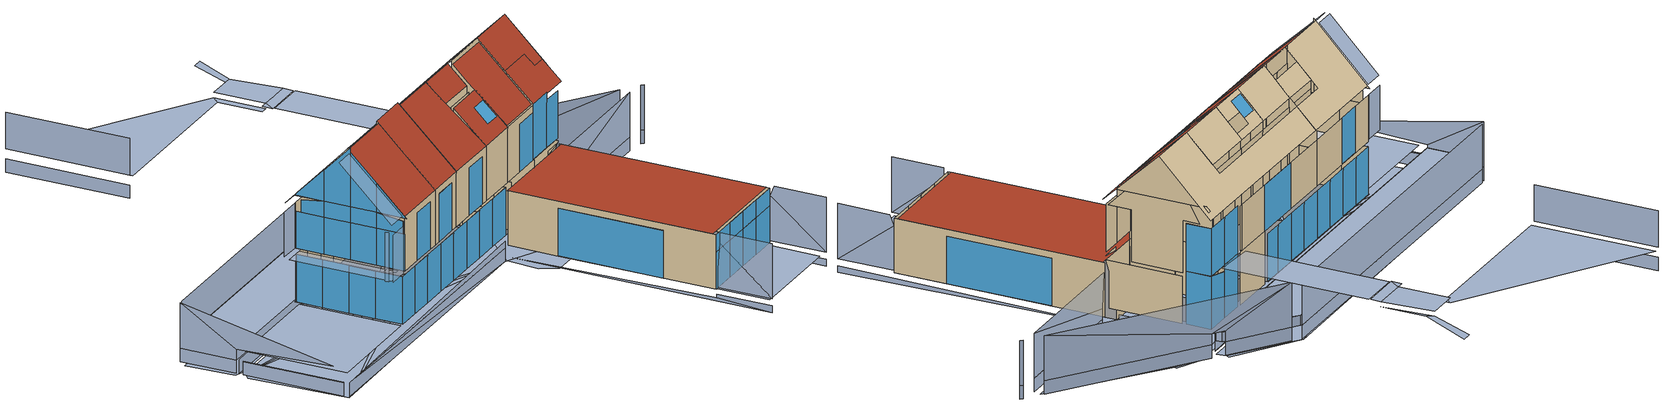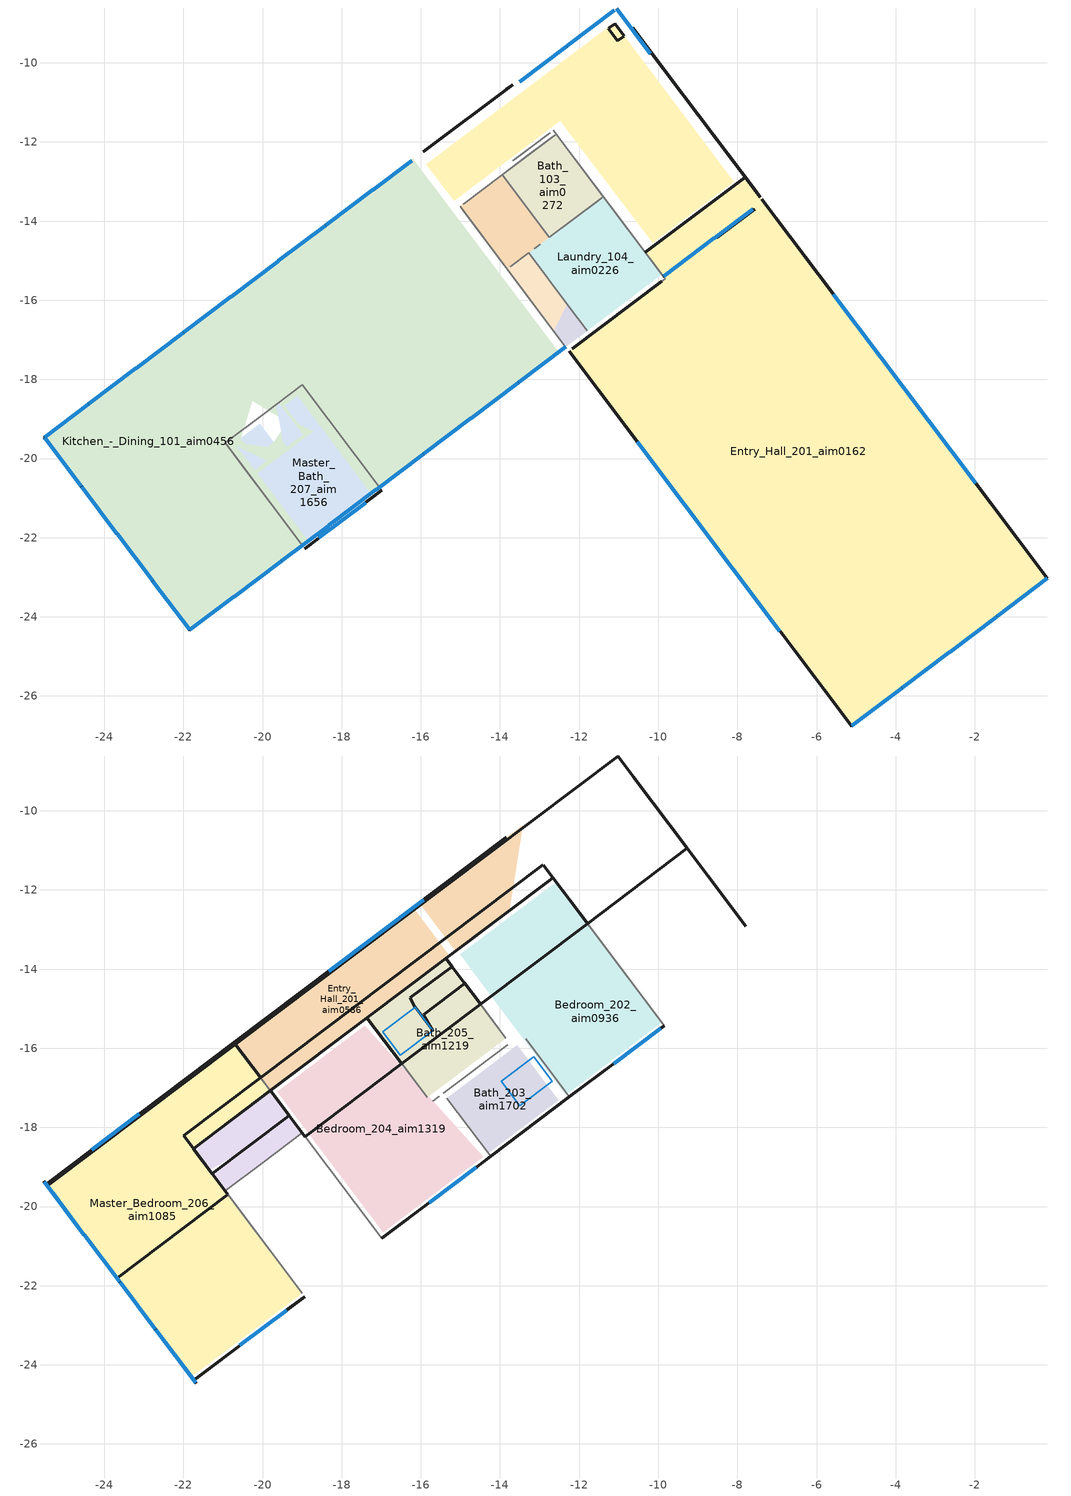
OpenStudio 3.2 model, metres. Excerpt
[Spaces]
Entry_Hall_201_aim0162
 floor outside (aim0014): -11.12,-8.99 -8.09,-13.01 -10.14,-14.55 -12.47,-11.46 -15.16,-13.48 -15.86,-12.56 z0
 floor ground (aim0108): -7.8,-12.89 -0.16,-23.03 -5.12,-26.76 -12.25,-17.29 -9.82,-15.46 -10.33,-14.79 z-0.55
 wall outside (aim0044): -13.68,-10.55 -15.94,-12.25 / -12.3,-9.58 -13.5,-10.48 / -10.19,-9.78 -11.05,-8.63 z0:3; -11.11,-8.67 -12.3,-9.58 -13.5,-10.48 / -10.19,-9.78 -11.05,-8.63 / -8.59,-14.43 -7.61,-13.69 z3:5.7; -1.97,-20.63 -5.58,-15.84 / -10.53,-19.57 -6.92,-24.36 z-0.55:2.15; -13.68,-10.55 -13.84,-10.67 z3.09:5.61; -5.12,-26.76 -3.84,-25.8 -2.64,-24.89 -1.44,-23.99 -0.16,-23.03 z-0.55:1.55; -5.12,-26.76 -3.84,-25.8 -2.64,-24.89 -1.44,-23.99 -0.16,-23.03 z1.55:2.54; -9.87,-15.4 -8.59,-14.43 z3:6.13; -7.8,-12.89 -10.33,-14.79 z-0.55:0; -8.08,-12.52,6.84 -7.5,-13.29,5.85 -8.31,-12.21,5.85 -8.31,-12.21,2.9 -10.07,-9.89,2.9 -10.07,-9.89,5.85 -10.65,-9.11,5.85 -10.3,-9.58,6.84; -11.11,-8.67,3 -11.11,-8.67,0 -12.3,-9.58,0 -12.3,-9.58,2.62; -0.16,-23.03,2.54 -0.16,-23.03,-0.55 -1.97,-20.63,-0.55 -1.97,-20.63,2.15 -5.58,-15.84,2.15 -5.58,-15.84,-0.55 -7.38,-13.44,-0.55 -7.38,-13.44,2.54; -7.42,-13.39,2.7 -7.54,-13.24,2.12 -7.54,-13.24,0 -10.05,-9.91,0 -10.05,-9.91,2.7; -8.52,-14.42,2.77 -8.52,-14.42,2.58 -7.56,-13.7,2.77; -12.25,-17.29,2.54 -12.25,-17.29,-0.55 -10.53,-19.57,-0.55 -10.53,-19.57,2.15 -6.92,-24.36,2.15 -6.92,-24.36,-0.55 -5.12,-26.76,-0.55 -5.12,-26.76,2.54; -12.17,-17.23,-0.21 -9.91,-15.52,-0.41 -12.17,-17.23,-0.41
 wall outside (aim0014): -10.86,-9.33,6.85 -11.1,-9.01,6.43 -11.26,-9.13,6.43 -11.02,-9.45,6.85
 wall to Bedroom_202_aim0936 (aim0068): -10.74,-14.24,7.53 -9.85,-15.43,6.1 -9.85,-15.43,3 -12.65,-11.7,3 -12.65,-11.7,5.76 -11.99,-12.58,5.76 -11.53,-13.19,6.55 -12.11,-12.42,7.53
 wall to Mech_102_aim0318 (aim0068): -13.95,-12.83 -14.93,-13.57 z0:3
 wall to Bath_103_aim0272 (aim0068): -12.71,-11.9 -13.35,-12.38 z0:2.1; -11.39,-13.38 -12.58,-11.8 z0:3; -12.58,-11.8,3 -12.58,-11.8,0 -12.71,-11.9,0 -12.71,-11.9,2.1 -13.35,-12.38,2.1 -13.35,-12.38,0 -13.95,-12.83,0 -13.95,-12.83,3
 wall to Bedroom_202_aim0936: -12.81,-11.83 -13.45,-12.31 z3:5.1; -12.73,-11.76,5.77 -12.73,-11.76,3 -12.81,-11.83,3 -12.81,-11.83,5.1 -13.45,-12.31,5.1 -13.45,-12.31,3 -13.68,-12.48,3 -13.68,-12.48,5.77
 wall to Laundry_104_aim0226 (aim0068): -9.82,-15.46 -11.39,-13.38 z0:3; -11.71,-16.88 -9.82,-15.46 z0:2.12
 wall to Kitchen_-_Dining_101_aim0364 (aim0068): -12.17,-17.23 -11.71,-16.88 z0:2.12
 window (aim0152): -12.31,-9.58 -13.5,-10.47 / -10.2,-9.77 -11.05,-8.64 z0:2.99; -12.31,-9.58 -13.5,-10.47 / -11.11,-8.68 -12.3,-9.57 / -10.2,-9.77 -11.05,-8.64 / -8.59,-14.43 -7.61,-13.7 z3.01:5.69; -1.97,-20.63 -5.58,-15.84 / -10.53,-19.58 -6.92,-24.36 z-0.54:2.14; -5.11,-26.76 -3.84,-25.8 / -3.83,-25.79 -2.64,-24.9 / -2.63,-24.89 -1.45,-23.99 / -1.44,-23.99 -0.17,-23.03 z-0.54:1.54; -5.11,-26.76 -3.84,-25.8 / -3.83,-25.79 -2.64,-24.9 / -2.63,-24.89 -1.45,-23.99 / -1.44,-23.99 -0.17,-23.03 z1.56:2.53; -9.86,-15.39 -8.6,-14.44 z3.01:6.13; -11.11,-8.68,2.99 -11.11,-8.68,0 -12.3,-9.57,0 -12.3,-9.57,2.62
 roof outside (aim0014): -10.84,-14.11,7.68 -9.85,-15.43,6.1 -7.32,-13.52,6.1 -7.97,-12.67,7.13 -8.68,-13.21,7.13 -9.03,-12.75,7.68; -5.24,-26.6 -0.28,-22.87 -7.32,-13.52 -12.28,-17.26 z2.54
Laundry_104_aim0226
 floor outside (aim0014): -11.39,-13.38 -9.91,-15.35 -11.79,-16.77 -13.27,-14.8 z0
 wall to Mech_102_aim0318: -13.13,-14.7 -12.98,-14.58 z0:2.7
 wall to Bath_103_aim0272: -12.15,-13.96 -11.52,-13.48 z0:2.1; -12.76,-14.41,3 -12.76,-14.41,0 -12.15,-13.96,0 -12.15,-13.96,2.1 -11.52,-13.48,2.1 -11.52,-13.48,0 -11.39,-13.38,0 -11.39,-13.38,3
 wall to Kitchen_-_Dining_101_aim0364: -11.79,-16.77 -12.27,-16.13 z0:2.7
 wall to Kitchen_-_Dining_101_aim0456: -12.27,-16.13 -13.27,-14.8 z0.96:3
 wall to Kitchen_-_Dining_101_aim0410: -12.27,-16.13 -13.27,-14.8 z0:0.96
Bath_103_aim0272
 floor outside (aim0014): -12.58,-11.8 -11.39,-13.38 -12.76,-14.41 -13.95,-12.83 z0
 wall to Mech_102_aim0318 (aim0068): -12.76,-14.41 -13.95,-12.83 z0:3
Mech_102_aim0318
 floor outside (aim0014): -13.95,-12.83 -12.76,-14.41 -13.82,-15.21 -15.01,-13.63 z0
 wall to Kitchen_-_Dining_101_aim0456: -13.89,-15.12 -14.93,-13.73 z0:2.13; -13.82,-15.21,3 -13.82,-15.21,0 -13.89,-15.12,0 -13.89,-15.12,2.13 -14.93,-13.73,2.13 -14.93,-13.73,0 -15.01,-13.63,0 -15.01,-13.63,3
 wall to Kitchen_-_Dining_101_aim0410 (aim0068): -13.27,-14.8 -13.74,-15.15 z0:0.96
 wall to Kitchen_-_Dining_101_aim0456 (aim0068): -13.27,-14.8 -13.74,-15.15 z0.96:3
Kitchen_-_Dining_101_aim0364
 floor outside (aim0014): -12.29,-16.1 -11.79,-16.77 -12.34,-17.18 -12.64,-16.78 z0
 wall to Kitchen_-_Dining_101_aim0456: -12.37,-17.13 -12.72,-16.66 z0:2.7
Kitchen_-_Dining_101_aim0410
 floor outside (aim0014): -13.27,-14.8 -12.29,-16.1 -12.64,-16.78 -13.82,-15.21 z0
 wall to Kitchen_-_Dining_101_aim0456: -12.72,-16.66,0.96 -12.72,-16.66,0 -13.82,-15.21,0 -13.82,-15.21,0.64 -13.43,-15.73,0.96
Kitchen_-_Dining_101_aim0456
 floor outside (aim0014): -16.22,-12.41 -12.52,-17.31 -19.36,-19.08 -20.26,-18.54 z0; -16.22,-12.41 -20.26,-18.54 -20.54,-19.48 -20.43,-19.64 -19.88,-19.71 -19.72,-19.59 -19.36,-19.08 -12.52,-17.31 -21.84,-24.34 -25.54,-19.43 z0
 wall outside (aim0044): -16.23,-12.47 -17.21,-13.21 -18.4,-14.11 -19.6,-15.01 -20.8,-15.91 -22,-16.82 -23.2,-17.72 -24.39,-18.62 -25.51,-19.46 -24.58,-20.7 -23.68,-21.9 -22.77,-23.1 -21.84,-24.34 -20.72,-23.5 -19.53,-22.59 -18.33,-21.69 -17.13,-20.79 -15.93,-19.88 -14.73,-18.98 -13.54,-18.08 -12.34,-17.18 / -25.51,-19.46 -25.48,-19.5 z0:2.7
 window (aim0152): -20.72,-23.49 -19.53,-22.6 / -19.52,-22.59 -18.33,-21.69 / -18.32,-21.69 -17.13,-20.79 / -17.12,-20.78 -15.94,-19.89 / -15.93,-19.88 -14.74,-18.99 / -14.73,-18.98 -13.54,-18.08 / -13.53,-18.08 -12.34,-17.18 / -22.77,-23.1 -21.84,-24.33 / -21.84,-24.33 -20.73,-23.5 / -23.67,-21.91 -22.78,-23.09 / -24.58,-20.71 -23.68,-21.9 / -25.51,-19.47 -24.58,-20.7 / -25.51,-19.47 -25.49,-19.5 / -16.23,-12.47 -17.2,-13.2 / -17.21,-13.21 -18.4,-14.1 / -18.41,-14.11 -19.6,-15.01 / -19.61,-15.01 -20.8,-15.91 / -20.81,-15.92 -21.99,-16.81 / -22,-16.82 -23.19,-17.72 / -23.2,-17.72 -24.39,-18.62 / -24.4,-18.63 -25.51,-19.46 z0:2.69
Master_Bath_207_aim1656
 floor outside (aim0044): -20.07,-19.13 -19.72,-19.59 -19.88,-19.71 -20.43,-19.64 -20.54,-19.48 z0.59
 floor to Kitchen_-_Dining_101_aim0456 (construction-23): -20.65,-19.68 -19.9,-20.06 -20.2,-20.28 z2.84; -19.6,-18.59 -18.98,-19.4 -19.38,-19.71 -19.48,-19.58 -19.65,-18.63 z2.84
 floor to Kitchen_-_Dining_101_aim0456 (aim0088): -19.13,-18.41 -17.26,-20.89 -18.84,-22.08 -20.12,-20.38 -18.7,-19.31 -19.09,-19.11 -19.44,-18.65 z3
 wall outside (aim0044): -18.59,-22.01 -17.39,-21.11 z3:5.7; -18.94,-22.28,6.1 -18.94,-22.28,3 -18.59,-22.01,3 -18.59,-22.01,5.7 -17.39,-21.11,5.7 -17.39,-21.11,3 -16.99,-20.81,3 -16.99,-20.81,6.1
 wall to Bedroom_204_aim1319: -19,-18.14,3 -16.99,-20.81,3 -16.99,-20.81,6.1 -19,-18.14,9.31
 wall to Master_Bedroom_206_aim1085: -19.42,-21.64 -20.56,-20.13 z3:5.03; -19,-22.19,6.2 -19,-22.19,3 -19.42,-21.64,3 -19.42,-21.64,5.03 -20.56,-20.13,5.03 -20.56,-20.13,3 -20.95,-19.61,3 -20.95,-19.61,9.31
 wall to Analytical_Space_1_aim1365 (aim0068): -20.95,-19.61 -20,-18.89 -19,-18.14 z3:8.33
 window (aim0152): -18.58,-22.01 -17.39,-21.11 z3.01:5.69
 roof outside (aim0014): -20.95,-19.61,9.31 -18.94,-22.28,6.1 -16.99,-20.81,6.1 -19,-18.14,9.31
Bedroom_204_aim1319
 floor to Kitchen_-_Dining_101_aim0456 (aim0088): -17.41,-15.43 -14.42,-18.74 -16.95,-20.65 -19.62,-17.09 z3
 wall outside (aim0014): -16.48,-16.39,9.2 -17.36,-15.22,7.68 -19.81,-17.07,7.68 -18.93,-18.23,9.2
 wall outside (aim0044): -15.79,-19.9 -14.59,-19 z3:5.7; -16.99,-20.81,6.1 -16.99,-20.81,3 -15.79,-19.9,3 -15.79,-19.9,5.7 -14.59,-19,5.7 -14.59,-19,3 -14.24,-18.73,3 -14.24,-18.73,6.1
 wall to Analytical_Space_1_aim1365 (aim0068): -19,-18.14,9.07 -19,-18.14,3 -19.79,-17.08,3 -19.79,-17.08,7.7
 wall to Entry_Hall_201_aim0586 (aim0068): -19.65,-16.98 -19.01,-16.5 z3:5.1; -17.98,-15.72 -17.35,-15.24 z3:5.03; -19.79,-17.08,7.15 -19.79,-17.08,3 -19.65,-16.98,3 -19.65,-16.98,5.1 -19.01,-16.5,5.1 -19.01,-16.5,3 -17.98,-15.72,3 -17.98,-15.72,5.03 -17.35,-15.24,5.03 -17.35,-15.24,7.15
 wall to Bath_205_aim1219 (aim0068): -16.86,-15.9 -16.37,-16.54 z3:5.1; -15.7,-17.33 -15.54,-17.22 z3:7.26; -16.48,-16.39,9.2 -16.92,-15.81,8.44 -16.92,-15.81,3 -16.86,-15.9,3 -16.86,-15.9,5.1 -16.37,-16.54,5.1 -16.37,-16.54,3 -15.84,-17.24,3 -15.84,-17.24,8.18; -16.92,-15.81,8.44 -17.35,-15.24,7.7 -17.35,-15.24,3 -16.92,-15.81,3
 wall to Bath_203_aim1702 (aim0068): -15.34,-17.27,7.87 -15.34,-17.27,3 -14.24,-18.73,3 -14.24,-18.73,6.1
 window (aim0152): -15.79,-19.9 -14.6,-19.01 z3.01:5.69
 roof outside (aim0014): -18.88,-18.2,9.2 -16.94,-20.77,6.1 -14.23,-18.73,6.1 -16.53,-16.43,9.2
Analytical_Space_1_aim1365
 floor to Kitchen_-_Dining_101_aim0456 (construction-23): -20.54,-18.9 -20.99,-19.24 -21.1,-19.09 z2.73; -19.79,-18.33 -20.24,-18.67 -20.35,-18.52 z2.73; -19.9,-18.18 -19.79,-18.33 -20.24,-18.67 z2.98; -20.65,-18.75 -20.54,-18.9 -20.99,-19.24 z2.98
 floor to Kitchen_-_Dining_101_aim0456 (aim0088): -19.79,-18.19 -19.53,-18.54 -20.6,-19.34 z3; -19.72,-18.68 -20.95,-19.61 -21.25,-19.21 z3; -19.79,-17.08 -19,-18.14 -19.53,-18.54 -19.79,-18.19 -21.34,-19.08 -21.74,-18.55 z3
 floor to Kitchen_-_Dining_101_aim0456 (aim0132): -19.93,-18.16 -19.6,-18.59 -20.95,-19.61 -21.28,-19.17 z2.75
 wall outside (aim0014): -19.33,-17.7,8.51 -19.81,-17.07,7.68 -21.76,-18.53,7.68 -21.28,-19.17,8.51
 wall to Master_Bedroom_206_aim1085 (aim0068): -21.16,-18.11 -20.36,-17.51 z3:5.44; -21.74,-18.55,7.15 -21.74,-18.55,3 -21.16,-18.11,3 -21.16,-18.11,5.44 -20.36,-17.51,5.44 -20.36,-17.51,3 -19.79,-17.08,3 -19.79,-17.08,7.15
 wall to Master_Bedroom_206_aim1085: -20.95,-19.61,3 -21.74,-18.55,3 -21.74,-18.55,7.7 -20.95,-19.61,9.07
Master_Bedroom_206_aim1085
 floor to Kitchen_-_Dining_101_aim0456 (aim0088): -20.72,-15.85 -19.79,-17.08 -21.74,-18.55 -19,-22.19 -21.8,-24.31 -25.47,-19.43 z3
 wall outside (aim0044): -25.47,-19.43 -24.51,-20.71 -23.61,-21.91 -22.7,-23.11 -21.74,-24.39 z3:5.1; -20.58,-23.51 -19.38,-22.61 z3:5.7; -20.72,-15.85 -25.47,-19.43 z3:5.61; -24.51,-20.71 -23.61,-21.91 -22.7,-23.11 z5.1:6; -22.7,-23.11,7.64 -22.7,-23.11,6 -21.68,-24.47,6; -21.74,-24.39,6.1 -21.74,-24.39,3 -20.58,-23.51,3 -20.58,-23.51,5.7 -19.38,-22.61,5.7 -19.38,-22.61,3 -18.94,-22.28,3 -18.94,-22.28,6.1; -24.51,-20.71,6 -25.3,-19.66,5.82 -25.3,-19.66,5.1 -24.51,-20.71,5.1; -22.7,-23.11,6 -22.7,-23.11,5.1 -21.8,-24.31,5.1 -21.8,-24.31,5.82; -24.51,-20.71,7.76 -25.53,-19.36,6 -24.51,-20.71,6; -23.61,-21.91,9.32 -24.51,-20.71,7.76 -24.51,-20.71,6 -23.61,-21.91,6; -23.61,-21.91,9.08 -23.61,-21.91,6 -22.7,-23.11,6 -22.7,-23.11,7.64
 wall outside (aim0014): -20.88,-19.7,9.2 -22,-18.22,7.26 -20.05,-16.75,7.26 -20.69,-15.9,6.16 -25.44,-19.48,6.16 -23.68,-21.82,9.2
 wall to Entry_Hall_201_aim0586: -20.6,-16.01 -20.12,-16.65 z3:5.1; -20.72,-15.85,6.1 -20.72,-15.85,3 -20.6,-16.01,3 -20.6,-16.01,5.1 -20.12,-16.65,5.1 -20.12,-16.65,3 -19.79,-17.08,3 -19.79,-17.08,7.7
 window (aim0152): -23.12,-17.66 -24.31,-18.56 z3:5.61; -20.58,-23.51 -19.39,-22.62 z3.01:5.69; -25.47,-19.44 -24.51,-20.71 / -24.51,-20.72 -23.61,-21.91 / -23.6,-21.92 -22.71,-23.1 / -22.7,-23.11 -21.74,-24.38 z3.01:5.09; -24.51,-20.72 -23.61,-21.91 / -23.6,-21.92 -22.71,-23.1 z5.11:5.99; -22.7,-23.11,7.63 -22.7,-23.11,6.01 -21.69,-24.46,6.01; -24.51,-20.71,5.99 -25.29,-19.67,5.81 -25.29,-19.67,5.11 -24.51,-20.71,5.11; -22.7,-23.11,5.99 -22.7,-23.11,5.11 -21.8,-24.3,5.11 -21.8,-24.3,5.81; -24.51,-20.71,7.75 -25.52,-19.37,6.01 -24.51,-20.71,6.01; -23.61,-21.91,9.31 -24.51,-20.72,7.76 -24.51,-20.72,6.01 -23.61,-21.91,6.01; -23.6,-21.92,9.07 -23.6,-21.92,6.01 -22.71,-23.1,6.01 -22.71,-23.1,7.64
 roof outside (aim0014): -23.68,-21.82,9.2 -21.74,-24.39,6.1 -18.94,-22.28,6.1 -20.88,-19.7,9.2
Bedroom_202_aim0936
 floor to Laundry_104_aim0226 (aim0088): -11.39,-13.38 -9.91,-15.35 -11.79,-16.77 -13.27,-14.8 z3
 floor to Bath_103_aim0272 (aim0088): -12.58,-11.8 -11.39,-13.38 -12.76,-14.41 -13.95,-12.83 z3
 floor to Mech_102_aim0318 (aim0088): -13.95,-12.83 -12.76,-14.41 -13.82,-15.21 -15.01,-13.63 z3
 floor to Kitchen_-_Dining_101_aim0364 (aim0088): -12.3,-16.1 -11.79,-16.77 -12.34,-17.18 -12.64,-16.78 z3
 floor to Kitchen_-_Dining_101_aim0456 (aim0088): -13.27,-14.8 -12.3,-16.1 -12.64,-16.78 -13.82,-15.21 z3
 wall outside (aim0014): -11.79,-12.85,9.2 -12.67,-11.69,7.68 -15.37,-13.72,7.68 -14.49,-14.89,9.2
 wall outside (aim0044): -11.13,-16.39 -9.93,-15.49 z3:5.7; -12.24,-17.23,6.1 -12.24,-17.23,3 -11.13,-16.39,3 -11.13,-16.39,5.7 -9.93,-15.49,5.7 -9.93,-15.49,3 -9.85,-15.43,3 -9.85,-15.43,6.1
 wall to Bath_205_aim1219 (aim0068): -14.49,-14.89,9.2 -13.85,-15.74,8.18 -13.85,-15.74,3 -14.93,-14.31,3 -14.93,-14.31,8.44; -14.93,-14.31,8.44 -14.93,-14.31,3 -15.32,-13.79,3 -15.32,-13.79,7.76
 wall to Entry_Hall_201_aim0586: -12.65,-11.7,7.7 -12.65,-11.7,5.76 -11.99,-12.58,5.76 -11.53,-13.19,6.55 -12.11,-12.42,7.53 -10.74,-14.24,7.53 -11.79,-12.85,9.2
 wall to Entry_Hall_201_aim0586 (aim0068): -15.36,-13.74 -14.73,-13.27 z3:5.03; -15.36,-13.74,7.15 -15.36,-13.74,5.03 -14.73,-13.27,5.03 -14.73,-13.27,3 -13.68,-12.48,3 -13.68,-12.48,5.77 -12.73,-11.76,5.77 -12.73,-11.76,7.15
 wall to Bath_203_aim1702: -12.37,-17.07 -12.85,-16.43 z3:5.1; -12.24,-17.23,6.1 -12.24,-17.23,3 -12.37,-17.07,3 -12.37,-17.07,5.1 -12.85,-16.43,5.1 -12.85,-16.43,3 -13.35,-15.76,3 -13.35,-15.76,7.87
 window (aim0152): -11.12,-16.39 -9.93,-15.49 z3.01:5.69
 roof outside (aim0014): -14.18,-14.84,9.06 -13.66,-15.53,8.23 -12.21,-17.13,6.16 -9.99,-15.45,6.16 -11.8,-13.04,9.06
Bath_205_aim1219
 floor to Kitchen_-_Dining_101_aim0456 (aim0088): -14.93,-14.31 -13.85,-15.74 -15.84,-17.24 -16.92,-15.81 z3; -15.36,-13.74 -14.93,-14.31 -16.92,-15.81 -17.35,-15.24 z3
 wall outside (aim0014): -14.49,-14.89,9.2 -14.89,-14.36,8.51 -15.94,-15.15,8.51 -15.69,-15.56,9 -16.14,-14.96,8.22 -16.26,-14.73,7.95 -15.21,-13.94,7.95 -15.37,-13.72,7.68 -17.36,-15.22,7.68 -16.48,-16.39,9.2
 wall to Entry_Hall_201_aim0586 (aim0068): -16.24,-14.41 -15.36,-13.74 / -17.35,-15.24 -16.47,-14.58 z3:5.03; -17.35,-15.24,7.15 -17.35,-15.24,5.03 -16.47,-14.58,5.03 -16.47,-14.58,3 -16.24,-14.41,3 -16.24,-14.41,5.03 -15.36,-13.74,5.03 -15.36,-13.74,7.15
 wall to Bath_203_aim1702: -13.81,-15.91 -15.44,-17.14 z3:7.87
 roof outside (aim0014): -16.48,-16.39,9.2 -15.84,-17.24,8.18 -13.85,-15.74,8.18 -14.49,-14.89,9.2
 skylight (aim0152): -15.69,-15.56,9 -16.14,-14.96,8.22 -16.97,-15.58,8.22 -16.52,-16.18,9
Entry_Hall_201_aim0586
 floor to Entry_Hall_201_aim0162 (aim0088): -13.43,-10.36 -13.76,-12.54 -15.11,-13.56 -16.04,-12.33 z3
 floor to Kitchen_-_Dining_101_aim0456 (aim0088): -16.2,-12.44 -15.27,-13.68 -19.79,-17.08 -20.72,-15.85 z3
 wall outside (aim0044): -13.84,-10.67 -20.72,-15.85 z3:5.61; -9.26,-10.95,9.2 -7.78,-12.91,6.84 -10.63,-9.14,6.84
 wall outside (aim0014): -9.26,-10.95,9.2 -11.02,-8.61,6.16 -20.69,-15.9,6.16 -20.05,-16.75,7.26 -12.91,-11.37,7.26 -11.79,-12.85,9.2
 window (aim0152): -15.93,-12.24 -18.32,-14.05 z3:5.61
 roof outside (aim0014): -11.79,-12.85,9.2 -10.84,-14.11,7.68 -9.03,-12.75,7.68 -8.68,-13.21,7.13 -7.97,-12.67,7.13 -9.26,-10.95,9.2
Bath_203_aim1702
 floor to Kitchen_-_Dining_101_aim0456 (aim0088): -13.57,-15.93 -12.52,-17.32 -14.3,-18.65 -15.34,-17.27 z3
 wall outside (aim0044): -14.24,-18.73 -12.24,-17.23 z3:6.1
 roof outside (aim0014): -15.34,-17.27,7.87 -14.24,-18.73,6.1 -12.24,-17.23,6.1 -13.35,-15.76,7.87
 skylight (aim0152): -13.97,-16.83,7.41 -13.5,-17.45,6.66 -12.68,-16.83,6.66 -13.14,-16.21,7.41
shading: -19.75,-19.63 -19.65,-18.93 / -19.65,-18.93 -20.35,-18.83 / -20.35,-18.83 -20.45,-19.53 / -20.45,-19.53 -19.75,-19.63 z-1.41:-0.55; -26.55,-20.25 -25.6,-19.53 z3.09:5.61; -22.82,-25.2 -21.87,-24.48 z2.96:5.62; -32.75,-20.75 -30.84,-23.28 / -30.6,-23.6 -27.14,-28.19 z-1.3:-0.55; -15.95,-8.02 -32.58,-20.55 / 0.2,-8.06 0,-8.06 / -1.2,-8.06 -10.78,-8.05 / -7.15,-13.27 -0.89,-8.55 / -11.58,-8.05 -15.37,-8.05 z-1.31:-0.55; -23.11,-25.31 -23.23,-25.15 z3.09:5.85; -33.19,-1.8 -28.94,-7.44 z1.5:2.26; -33.19,-1.8 -28.94,-7.44 z2.82:4.9; -19.65,-18.93 -20.35,-18.83 / -20.35,-18.83 -20.45,-19.53 / -20.45,-19.53 -19.75,-19.63 / -19.75,-19.63 -19.65,-18.93 z-0.55:-0.24; -30.6,-23.6 -27.14,-28.19 z-0.55:-0.52; -15.95,-8.02 -32.58,-20.55 / 0.2,-8.06 0,-8.06 z-0.55:2; -10.88,-8.74 -10.17,-9.68 z-0.55:-0.19; -7.87,-12.74 -10.13,-9.73 z-0.55:-0.23; -30.74,-23.18 -11.24,-8.49 / -11.24,-8.49 -11.47,-8.19 / -11.47,-8.19 -15.94,-8.19 / -15.94,-8.19 -32.59,-20.73 / -32.59,-20.73 -30.74,-23.18 z-0.6:-0.05; -23.88,-21.8,9.06 -25.57,-19.57,6.16 -26.52,-20.29,6.16 -24.84,-22.52,9.06; -24.67,-22.74,9.06 -22.86,-25.15,6.16 -21.9,-24.43,6.16 -23.72,-22.02,9.06; 1.76,-25.58,-0.81 1.76,-25.58,-1.2 -7.3,-13.55,-1; 0,-23.21,2.7 1.76,-25.58,2.7 1.76,-25.58,-0.42 -0.14,-23.05,2.12; -0.14,-23.05,2.12 1.76,-25.58,-0.42 -0.14,-23.05,-0.42; -19.37,-3.49 -19.05,-3.25 -20.83,-0.89 -20.91,-1.45 z2.7; -28.71,-7.33 -20.91,-1.45 -20.83,-0.89 -32.99,-1.66 z2.7; -17.45,-2.05 -19,0 -19.39,0.19 z2.7; -19,0 -19.5,3.32 -19.98,2.96 -19.39,0.19 z2.7; -26.96,-28.19 -22,-24.45 -25.49,-19.82 -30.45,-23.56 z0; -7.4,-12.91 -6.6,-12.71 -1.2,-8.52 -8.8,-8.31 z-1.5; -10.79,-8.51 -8.8,-8.31 -8.8,-8.11 z-1.5; -7.4,-12.91 -8.8,-8.31 -10.79,-8.51 z-1.5; -11.79,-8.31 -11.79,-8.11 -16.19,-8.31 z-1.5; -30.18,-22.89 -11.39,-8.71 -11.79,-8.31 -16.19,-8.31 z-1.5; -30.78,-23.08 -30.18,-22.89 -16.19,-8.31 -32.58,-20.88 z-1.5; -12.2,-17.1 -6.2,-16.11 -6,-15.51 -10.99,-9.11 z-1.5; -20.39,-18.5 -12.8,-17.3 -12.2,-17.1 -10.99,-9.11 z-1.5; -10.2,-19.1 -6.2,-16.11 -12.2,-17.1 -11.2,-18.7 z-1.5; -26.79,-28.08 -12.8,-17.3 -19.79,-19.7 z-1.5; -30.18,-23.08 -20.39,-18.5 -10.99,-9.11 -10.99,-8.91 z-1.5; -19.79,-19.7 -12.8,-17.3 -19.39,-18.9 z-1.5; -30.18,-23.08 -20.79,-19.29 -20.39,-18.5 z-1.5; -19.39,-18.9 -12.8,-17.3 -20.39,-18.5 z-1.5; -26.79,-28.08 -19.79,-19.7 -19.99,-19.7 -20.39,-19.89 z-1.5; -26.79,-28.08 -20.39,-19.89 -30.18,-23.08 -30.38,-23.68 z-1.5; -30.18,-23.08 -20.39,-19.89 -20.79,-19.29 z-1.5; -3.23,-29.09 1.41,-25.6 -0.4,-23.2 -5.04,-26.7 z-0.55; -11.32,-8.72,-0.55 -11.32,-8.72,-1.31 -30.01,-22.81,-0.55; -30.01,-22.81,-0.55 -11.32,-8.72,-1.31 -30.65,-23.29,-1.31 -30.65,-23.29,-0.56; -10.88,-8.74,-0.55 -10.88,-8.74,-1.31 -10.17,-9.68,-1.12 -10.17,-9.68,-0.55; -12.49,-17.47,-0.55 -12.49,-17.47,-1.31 -26.4,-27.95,-0.55; -26.4,-27.95,-0.55 -12.49,-17.47,-1.31 -26.88,-28.31,-1.31 -26.88,-28.31,-0.56; -13.99,-10.51 -12,-9.26 -17.03,-2.58 -18.9,-3.99 z3; -3.19,-29.32,2.7 -3.19,-29.32,-0.42 -4.97,-26.95,2.12 -4.97,-26.95,2.7; -4.97,-26.95,2.12 -3.19,-29.32,-0.42 -5.09,-26.79,-0.42; -5.09,-26.79,-1 -3.19,-29.32,-1.2 -12.1,-17.49,-1.2; -3.19,-29.32,-0.81 -3.19,-29.32,-1.2 -5.09,-26.79,-1 -5.09,-26.79,-0.81; -7.51,-13.21,-1 -7.51,-13.21,-1.2 -7.87,-12.74,-1; -10.13,-9.73,-0.23 -7.87,-12.74,-1 -7.51,-13.21,-1.2 -10.13,-9.73,-1.2; -7.87,-12.74,-0.23 -7.87,-12.74,-1 -10.13,-9.73,-0.23; -19.01,-3.97 -19.05,-3.25 -19.37,-3.49 z3; -19.01,-3.97 -17.1,-2.53 -17.45,-2.05 -19.05,-3.25 z3; -19.05,-3.25 -17.45,-2.05 -19.39,0.19 -20.83,-0.89 z3; -22.89,-25.13 -21.99,-24.45 -25.48,-19.82 -26.38,-20.49 z3; -32.75,-20.75,2.03 -32.75,-20.75,-0.55 -30.84,-23.28,-0.55 -30.84,-23.28,0.07; -32.75,-20.75,2.03 -30.84,-23.28,0.07 -27.5,-27.71,0.26; -1.2,-8.06,2 -1.2,-8.06,-0.55 -10.78,-8.05,-0.55 -10.78,-8.05,0.06; -1.2,-8.06,2 -10.78,-8.05,0.06 -15.37,-8.05,2; -15.37,-8.05,2 -11.58,-8.05,0.06 -11.58,-8.05,-0.55 -15.37,-8.05,-0.55; -15.37,-8.05,2 -10.78,-8.05,0.06 -11.58,-8.05,0.06; -0.89,-8.55,2 -7.15,-13.27,0.06 -7.15,-13.27,-0.55 -0.89,-8.55,-0.55; -7.31,-13.39,2 -7.15,-13.27,0.06 -0.89,-8.55,2; -11.32,-8.72,-0.19 -11.32,-8.72,-0.55 -30.01,-22.81,-0.55; -12.49,-17.47,-0.19 -12.49,-17.47,-0.55 -26.4,-27.95,-0.55; -11.24,-8.49 -11.47,-8.19 -15.94,-8.19 z-0.05; -30.74,-23.18 -11.24,-8.49 -15.94,-8.19 -32.59,-20.73 z-0.05; -15.94,-8.19 -11.47,-8.19 -11.24,-8.49 -30.74,-23.18 z-0.6; -15.94,-8.19 -30.74,-23.18 -32.59,-20.73 z-0.6
[Building]
Sample House: North Axis {deg}=0
[Site]
Tocumen Intl AP: Latitude {deg}=9.071; Longitude {deg}=-79.383; Time Zone {hr}=-5; Elevation {m}=41.1
[ClimateZones]
Climate Zone Institution Name 1=ASHRAE; Climate Zone Document Name 1=ANSI/ASHRAE Standard 169; Climate Zone Document Year 1=2006; Climate Zone Institution Name 2=CEC; Climate Zone Document Name 2=California Climate Zone Descriptions; Climate Zone Document Year 2=1995
[SizingPeriod:DesignDay] Barometric Pressure {Pa}=100832; Wind Direction {deg}=40; Sky Clearness=0; Rain Indicator=0; Snow Indicator=0; Day of Month=21; Day Type=SummerDesignDay; Daylight Saving Time Indicator=0; Dry-Bulb Temperature Range Modifier Type=DefaultMultipliers; Solar Model Indicator=ASHRAETau
Name | Maximum Dry-Bulb Temperature {C} | Daily Dry-Bulb Temperature Range {deltaC} | Humidity Indicating Conditions at Maximum Dry-Bulb | Wind Speed {m/s} | Month | Humidity Indicating Type | ASHRAE Taub | ASHRAE Taud
Tocumen Intl AP December 5% Condns DB=>MCWB | 32 | 9.3 | 25 | 1.6 | 12 | Wetbulb | 0.422 | 2.44
Tocumen Intl AP November 5% Condns DB=>MCWB | 31 | 8.2 | 25.8 | 1.3 | 11 | Wetbulb | 0.434 | 2.422
Tocumen Intl AP October 5% Condns DB=>MCWB | 30.4 | 7.4 | 25.9 | 1.4 | 10 | Wetbulb | 0.412 | 2.497
Tocumen Intl AP September 5% Condns DB=>MCWB | 31 | 7.9 | 26.1 | 1.3 | 9 | Wetbulb | 0.428 | 2.427
Tocumen Intl AP August 5% Condns DB=>MCWB | 31.8 | 8.5 | 26.2 | 1.3 | 8 | Wetbulb | 0.456 | 2.358
Tocumen Intl AP July 5% Condns DB=>MCWB | 32 | 8.5 | 26.1 | 1.2 | 7 | Wetbulb | 0.455 | 2.363
Tocumen Intl AP June 5% Condns DB=>MCWB | 31.2 | 7.8 | 26.1 | 1.2 | 6 | Wetbulb | 0.444 | 2.389
Tocumen Intl AP May 5% Condns DB=>MCWB | 32.1 | 8.6 | 25.8 | 1.3 | 5 | Wetbulb | 0.473 | 2.302
Tocumen Intl AP April 5% Condns DB=>MCWB | 33.1 | 10 | 24.7 | 1.8 | 4 | Wetbulb | 0.481 | 2.24
Tocumen Intl AP March 5% Condns DB=>MCWB | 33 | 10.2 | 24.1 | 2.3 | 3 | Wetbulb | 0.464 | 2.283
Tocumen Intl AP February 5% Condns DB=>MCWB | 32.8 | 10.3 | 23.9 | 2.3 | 2 | Wetbulb | 0.448 | 2.322
Tocumen Intl AP January 5% Condns DB=>MCWB | 32.2 | 10.1 | 23.9 | 2 | 1 | Wetbulb | 0.421 | 2.412
Tocumen Intl AP December 2% Condns WB=>MCDB | 30.5 | 8.2 | 26.5 | 1.6 | 12 | Wetbulb | 0.422 | 2.44
Tocumen Intl AP November 2% Condns WB=>MCDB | 30.2 | 6.9 | 26.6 | 1.3 | 11 | Wetbulb | 0.434 | 2.422
Tocumen Intl AP October 2% Condns WB=>MCDB | 29.7 | 6.3 | 26.7 | 1.4 | 10 | Wetbulb | 0.412 | 2.497
Tocumen Intl AP September 2% Condns WB=>MCDB | 30 | 6.6 | 26.7 | 1.3 | 9 | Wetbulb | 0.428 | 2.427
Tocumen Intl AP August 2% Condns WB=>MCDB | 30.8 | 7.1 | 27.1 | 1.3 | 8 | Wetbulb | 0.456 | 2.358
Tocumen Intl AP July 2% Condns WB=>MCDB | 30.9 | 7.1 | 27 | 1.2 | 7 | Wetbulb | 0.455 | 2.363
Tocumen Intl AP June 2% Condns WB=>MCDB | 30.8 | 6.6 | 27 | 1.2 | 6 | Wetbulb | 0.444 | 2.389
Tocumen Intl AP May 2% Condns WB=>MCDB | 31 | 7.1 | 27.1 | 1.3 | 5 | Wetbulb | 0.473 | 2.302
Tocumen Intl AP April 2% Condns WB=>MCDB | 31.1 | 9 | 26.6 | 1.8 | 4 | Wetbulb | 0.481 | 2.24
Tocumen Intl AP March 2% Condns WB=>MCDB | 31.1 | 9.5 | 26 | 2.3 | 3 | Wetbulb | 0.464 | 2.283
Tocumen Intl AP February 2% Condns WB=>MCDB | 30.7 | 9.6 | 25.7 | 2.3 | 2 | Wetbulb | 0.448 | 2.322
Tocumen Intl AP January 2% Condns WB=>MCDB | 30.7 | 9.7 | 25.6 | 2 | 1 | Wetbulb | 0.421 | 2.412
Tocumen Intl AP December .4% Condns WB=>MCDB | 31.3 | 8.2 | 27.3 | 1.6 | 12 | Wetbulb | 0.422 | 2.44
Tocumen Intl AP November .4% Condns WB=>MCDB | 31.1 | 6.9 | 27.3 | 1.3 | 11 | Wetbulb | 0.434 | 2.422
Tocumen Intl AP October .4% Condns WB=>MCDB | 30.4 | 6.3 | 27.4 | 1.4 | 10 | Wetbulb | 0.412 | 2.497
Tocumen Intl AP September .4% Condns WB=>MCDB | 30.5 | 6.6 | 27.5 | 1.3 | 9 | Wetbulb | 0.428 | 2.427
Tocumen Intl AP August .4% Condns WB=>MCDB | 31.4 | 7.1 | 28.2 | 1.3 | 8 | Wetbulb | 0.456 | 2.358
Tocumen Intl AP July .4% Condns WB=>MCDB | 30.8 | 7.1 | 27.7 | 1.2 | 7 | Wetbulb | 0.455 | 2.363
Tocumen Intl AP June .4% Condns WB=>MCDB | 31.5 | 6.6 | 27.6 | 1.2 | 6 | Wetbulb | 0.444 | 2.389
Tocumen Intl AP May .4% Condns WB=>MCDB | 31.2 | 7.1 | 28 | 1.3 | 5 | Wetbulb | 0.473 | 2.302
Tocumen Intl AP April .4% Condns WB=>MCDB | 32.3 | 9 | 27.7 | 1.8 | 4 | Wetbulb | 0.481 | 2.24
Tocumen Intl AP March .4% Condns WB=>MCDB | 32.2 | 9.5 | 27.2 | 2.3 | 3 | Wetbulb | 0.464 | 2.283
Tocumen Intl AP February .4% Condns WB=>MCDB | 31.2 | 9.6 | 26.5 | 2.3 | 2 | Wetbulb | 0.448 | 2.322
Tocumen Intl AP January .4% Condns WB=>MCDB | 31.2 | 9.7 | 26.3 | 2 | 1 | Wetbulb | 0.421 | 2.412
Tocumen Intl AP December 2% Condns DB=>MCWB | 32.8 | 8.2 | 25.4 | 1.6 | 12 | Wetbulb | 0.422 | 2.44
Tocumen Intl AP November 2% Condns DB=>MCWB | 32 | 6.9 | 25.8 | 1.3 | 11 | Wetbulb | 0.434 | 2.422
Tocumen Intl AP October 2% Condns DB=>MCWB | 31.2 | 6.3 | 26.1 | 1.4 | 10 | Wetbulb | 0.412 | 2.497
Tocumen Intl AP September 2% Condns DB=>MCWB | 32 | 6.6 | 26.1 | 1.3 | 9 | Wetbulb | 0.428 | 2.427
Tocumen Intl AP August 2% Condns DB=>MCWB | 32.8 | 7.1 | 26.5 | 1.3 | 8 | Wetbulb | 0.456 | 2.358
Tocumen Intl AP July 2% Condns DB=>MCWB | 33 | 7.1 | 26.2 | 1.2 | 7 | Wetbulb | 0.455 | 2.363
Tocumen Intl AP June 2% Condns DB=>MCWB | 32.2 | 6.6 | 26.3 | 1.2 | 6 | Wetbulb | 0.444 | 2.389
Tocumen Intl AP May 2% Condns DB=>MCWB | 33.1 | 7.1 | 25.9 | 1.3 | 5 | Wetbulb | 0.473 | 2.302
Tocumen Intl AP April 2% Condns DB=>MCWB | 34 | 9 | 25 | 1.8 | 4 | Wetbulb | 0.481 | 2.24
Tocumen Intl AP March 2% Condns DB=>MCWB | 33.8 | 9.5 | 24.3 | 2.3 | 3 | Wetbulb | 0.464 | 2.283
Tocumen Intl AP February 2% Condns DB=>MCWB | 33.1 | 9.6 | 24 | 2.3 | 2 | Wetbulb | 0.448 | 2.322
Tocumen Intl AP January 2% Condns DB=>MCWB | 33 | 9.7 | 24 | 2 | 1 | Wetbulb | 0.421 | 2.412
Tocumen Intl AP December .4% Condns DB=>MCWB | 33.2 | 8.2 | 25.6 | 1.6 | 12 | Wetbulb | 0.422 | 2.44
Tocumen Intl AP November .4% Condns DB=>MCWB | 33.1 | 6.9 | 26.5 | 1.3 | 11 | Wetbulb | 0.434 | 2.422
Tocumen Intl AP October .4% Condns DB=>MCWB | 33 | 6.3 | 26.4 | 1.4 | 10 | Wetbulb | 0.412 | 2.497
Tocumen Intl AP September .4% Condns DB=>MCWB | 33.1 | 6.6 | 26.4 | 1.3 | 9 | Wetbulb | 0.428 | 2.427
Tocumen Intl AP August .4% Condns DB=>MCWB | 34 | 7.1 | 26.5 | 1.3 | 8 | Wetbulb | 0.456 | 2.358
Tocumen Intl AP July .4% Condns DB=>MCWB | 34 | 7.1 | 26.3 | 1.2 | 7 | Wetbulb | 0.455 | 2.363
Tocumen Intl AP June .4% Condns DB=>MCWB | 33.4 | 6.6 | 26.6 | 1.2 | 6 | Wetbulb | 0.444 | 2.389
Tocumen Intl AP May .4% Condns DB=>MCWB | 34.2 | 7.1 | 26.2 | 1.3 | 5 | Wetbulb | 0.473 | 2.302
Tocumen Intl AP April .4% Condns DB=>MCWB | 35 | 9 | 25.6 | 1.8 | 4 | Wetbulb | 0.481 | 2.24
Tocumen Intl AP March .4% Condns DB=>MCWB | 34.2 | 9.5 | 24.6 | 2.3 | 3 | Wetbulb | 0.464 | 2.283
Tocumen Intl AP February .4% Condns DB=>MCWB | 34.1 | 9.6 | 24.4 | 2.3 | 2 | Wetbulb | 0.448 | 2.322
Tocumen Intl AP January .4% Condns DB=>MCWB | 33.8 | 9.7 | 24.6 | 2 | 1 | Wetbulb | 0.421 | 2.412
Tocumen Intl AP Ann Clg 1% Condns Enth=>MDB | 31 | 9 | 85800 | 4 | 4 | Enthalpy | 0.481 | 2.24
Tocumen Intl AP Ann Clg .4% Condns Enth=>MDB | 31.5 | 9 | 88000 | 4 | 4 | Enthalpy | 0.481 | 2.24
Tocumen Intl AP Ann Clg 2% Condns DP=>MDB | 28.9 | 9 | 25.9 | 4 | 4 | Dewpoint | 0.481 | 2.24
Tocumen Intl AP Ann Clg 1% Condns DP=>MDB | 29.1 | 9 | 26.1 | 4 | 4 | Dewpoint | 0.481 | 2.24
Tocumen Intl AP Ann Clg .4% Condns DP=>MDB | 29.6 | 9 | 26.8 | 4 | 4 | Dewpoint | 0.481 | 2.24
Tocumen Intl AP Ann Clg 2% Condns WB=>MDB | 30.4 | 9 | 26.7 | 4 | 4 | Wetbulb | 0.481 | 2.24
[Construction]
aim0068: aim0060, aim0073, aim0060
aim0014: aim0018, aim0025, aim0028, aim0028, aim0036
aim0152: aim0152-SimpleGlaze
aim0044: aim0048, aim0025, aim0036, aim0057, aim0060
aim0088: aim0091, aim0097, aim0100, aim0060
aim0108: aim0111, aim0114, aim0121, aim0128
aim0132: aim0135
construction-23: mat-384, mat-452, mat-248
[Material] Thermal Absorptance=0.9; Solar Absorptance=0.75; Visible Absorptance=0.75
Name | Roughness | Thickness {m} | Conductivity {W/m-K} | Density {kg/m3} | Specific Heat {J/kg-K}
aim0060 | Rough | 0.01588 | 0.160266 | 801 | 837.36
aim0018 | Rough | 0.00954 | 0.162516 | 1121.4 | 1465.38
aim0028 | Rough | 0.0762 | 0.041538 | 240.3 | 711.756
aim0036 | Rough | 0.01905 | 0.11544 | 512.64 | 1381.644
aim0048 | Rough | 0.01777 | 0.11544 | 512.64 | 1256.04
aim0091 | Rough | 0.1 | 0.14 | 650 | 1200
aim0100 | Rough | 0.2438 | 0.05 | 19 | 960
aim0114 | Rough | 0.20421 | 1.730735 | 1842.3 | 837.36
aim0121 | Rough | 0.2032 | 1.311205 | 2242.8 | 837.36
aim0135 | Rough | 0.1 | 1.9 | 2300 | 840
mat-384 | Smooth | 0.01905 | 0.11544 | 512.591 | 1381.644
[Material:NoMass]
Name | Roughness | Thermal Resistance {m2-K/W}
aim0073 | Rough | 0.10919
aim0025 | Rough | 0.01057
aim0057 | Rough | 1.6255
aim0097 | Rough | 0.18
aim0111 | Rough | 5.28331
aim0128 | Rough | 0.36631
mat-452 | Smooth | 0.170827
mat-248 | Smooth | 0.366309
[WindowMaterial:SimpleGlazingSystem]
aim0152-SimpleGlaze: U-Factor {W/m2-K}=2.8566; Solar Heat Gain Coefficient=0.76; Visible Transmittance=0.81
[ThermalZone] Multiplier=1; Use Ideal Air Loads=Yes
Name | Ceiling Height {m} | Volume {m3} | Thermostat | Humidistat
Bedroom_204_aim1319 Thermal Zone | 4.83587 | 63.84242 | Thermostat Setpoint Dual Setpoint 6 | Zone Control Humidistat 6
Analytical_Space_1_aim1365 Thermal Zone | 3.63946 | 14.00549 | Thermostat Setpoint Dual Setpoint 1 | Zone Control Humidistat 1
Master_Bedroom_206_aim1085 Thermal Zone | 4.05007 | 101.959 | Thermostat Setpoint Dual Setpoint 14 | Zone Control Humidistat 14
Bedroom_202_aim0936 Thermal Zone | 4.68728 | 63.28781 | Thermostat Setpoint Dual Setpoint 5 | Zone Control Humidistat 5
Bath_205_aim1219 Thermal Zone | 4.42996 | 27.67499 | Thermostat Setpoint Dual Setpoint 4 | Zone Control Humidistat 4
Entry_Hall_201_aim0162 Thermal Zone | 2.91579 | 300.1 | Thermostat Setpoint Dual Setpoint 7 | Zone Control Humidistat 7
Laundry_104_aim0226 Thermal Zone | 2.4186 | 14.02362 | Thermostat Setpoint Dual Setpoint 12 | Zone Control Humidistat 12
Bath_103_aim0272 Thermal Zone | 2.384 | 8.09116 | Thermostat Setpoint Dual Setpoint 2 | Zone Control Humidistat 2
Mech_102_aim0318 Thermal Zone | 2.18554 | 5.75887 | Thermostat Setpoint Dual Setpoint 15 | Zone Control Humidistat 15
Kitchen_-_Dining_101_aim0364 Thermal Zone | 2.04523 | 0.92794 | Thermostat Setpoint Dual Setpoint 9 | Zone Control Humidistat 9
Kitchen_-_Dining_101_aim0410 Thermal Zone | 0.506219 | 0.61818 | Thermostat Setpoint Dual Setpoint 10 | Zone Control Humidistat 10
Kitchen_-_Dining_101_aim0456 Thermal Zone | 2.6228 | 185.78 | Thermostat Setpoint Dual Setpoint 11 | Zone Control Humidistat 11
Entry_Hall_201_aim0586 Thermal Zone | 4.50363 | 56.52205 | Thermostat Setpoint Dual Setpoint 8 | Zone Control Humidistat 8
Master_Bath_207_aim1656 Thermal Zone | 5.97791 | 27.2215 | Thermostat Setpoint Dual Setpoint 13 | Zone Control Humidistat 13
Bath_203_aim1702 Thermal Zone | 3.87009 | 14.92244 | Thermostat Setpoint Dual Setpoint 3 | Zone Control Humidistat 3
[Sizing:Zone] Zone Cooling Design Supply Air Temperature Input Method=SupplyAirTemperature; Zone Cooling Design Supply Air Temperature {C}=14; Zone Cooling Design Supply Air Temperature Difference {deltaC}=11.11; Zone Heating Design Supply Air Temperature Input Method=SupplyAirTemperature; Zone Heating Design Supply Air Temperature {C}=40; Zone Heating Design Supply Air Temperature Difference {deltaC}=11.11; Zone Cooling Design Supply Air Humidity Ratio {kg-H2O/kg-air}=0.0085; Zone Heating Design Supply Air Humidity Ratio {kg-H2O/kg-air}=0.008; Cooling Design Air Flow Method=DesignDay; Heating Design Air Flow Method=DesignDay; Account for Dedicated Outdoor Air System=No; Dedicated Outdoor Air System Control Strategy=NeutralSupplyAir; Dedicated Outdoor Air Low Setpoint Temperature for Design {C}=autosize; Dedicated Outdoor Air High Setpoint Temperature for Design {C}=autosize
Bedroom_204_aim1319 Thermal Zone; Analytical_Space_1_aim1365 Thermal Zone; Master_Bedroom_206_aim1085 Thermal Zone; Bedroom_202_aim0936 Thermal Zone; Bath_205_aim1219 Thermal Zone; Entry_Hall_201_aim0162 Thermal Zone; Laundry_104_aim0226 Thermal Zone; Bath_103_aim0272 Thermal Zone; Mech_102_aim0318 Thermal Zone; Kitchen_-_Dining_101_aim0364 Thermal Zone; Kitchen_-_Dining_101_aim0410 Thermal Zone; Kitchen_-_Dining_101_aim0456 Thermal Zone; Entry_Hall_201_aim0586 Thermal Zone; Master_Bath_207_aim1656 Thermal Zone; Bath_203_aim1702 Thermal Zone
[Space]
Name | Thermal Zone
Bedroom_204_aim1319 | Bedroom_204_aim1319 Thermal Zone
Analytical_Space_1_aim1365 | Analytical_Space_1_aim1365 Thermal Zone
Master_Bedroom_206_aim1085 | Master_Bedroom_206_aim1085 Thermal Zone
Bedroom_202_aim0936 | Bedroom_202_aim0936 Thermal Zone
Bath_205_aim1219 | Bath_205_aim1219 Thermal Zone
Entry_Hall_201_aim0162 | Entry_Hall_201_aim0162 Thermal Zone
Laundry_104_aim0226 | Laundry_104_aim0226 Thermal Zone
Bath_103_aim0272 | Bath_103_aim0272 Thermal Zone
Mech_102_aim0318 | Mech_102_aim0318 Thermal Zone
Kitchen_-_Dining_101_aim0364 | Kitchen_-_Dining_101_aim0364 Thermal Zone
Kitchen_-_Dining_101_aim0410 | Kitchen_-_Dining_101_aim0410 Thermal Zone
Kitchen_-_Dining_101_aim0456 | Kitchen_-_Dining_101_aim0456 Thermal Zone
Entry_Hall_201_aim0586 | Entry_Hall_201_aim0586 Thermal Zone
Master_Bath_207_aim1656 | Master_Bath_207_aim1656 Thermal Zone
Bath_203_aim1702 | Bath_203_aim1702 Thermal Zone
[People:Definition] Number of People Calculation Method=People; Fraction Radiant=0.5
Name | Number of People {people} | Sensible Heat Fraction
people-aim0162 Definition; people-aim0226 Definition; people-aim0272 Definition; people-aim0318 Definition; people-aim0364 Definition; people-aim0456 Definition; people-aim0586 Definition; people-aim0936 Definition; people-aim1085 Definition; people-aim1219 Definition; people-aim1319 Definition; people-aim1365 Definition; people-aim1656 Definition; people-aim1702 Definition | 1 | 0.555556
people-aim0410 Definition | 0 | 0
[People] Number of People Schedule=aim0180; Multiplier=1
Name | People Definition | Space or SpaceType | Activity Level Schedule
people-aim0162 | people-aim0162 Definition | Entry_Hall_201_aim0162 | aim0162-peep-activ-level
people-aim0226 | people-aim0226 Definition | Laundry_104_aim0226 | aim0226-peep-activ-level
people-aim0272 | people-aim0272 Definition | Bath_103_aim0272 | aim0272-peep-activ-level
people-aim0318 | people-aim0318 Definition | Mech_102_aim0318 | aim0318-peep-activ-level
people-aim0364 | people-aim0364 Definition | Kitchen_-_Dining_101_aim0364 | aim0364-peep-activ-level
people-aim0410 | people-aim0410 Definition | Kitchen_-_Dining_101_aim0410 | aim0410-peep-activ-level
people-aim0456 | people-aim0456 Definition | Kitchen_-_Dining_101_aim0456 | aim0456-peep-activ-level
people-aim0586 | people-aim0586 Definition | Entry_Hall_201_aim0586 | aim0586-peep-activ-level
people-aim0936 | people-aim0936 Definition | Bedroom_202_aim0936 | aim0936-peep-activ-level
people-aim1085 | people-aim1085 Definition | Master_Bedroom_206_aim1085 | aim1085-peep-activ-level
people-aim1219 | people-aim1219 Definition | Bath_205_aim1219 | aim1219-peep-activ-level
people-aim1319 | people-aim1319 Definition | Bedroom_204_aim1319 | aim1319-peep-activ-level
people-aim1365 | people-aim1365 Definition | Analytical_Space_1_aim1365 | aim1365-peep-activ-level
people-aim1656 | people-aim1656 Definition | Master_Bath_207_aim1656 | aim1656-peep-activ-level
people-aim1702 | people-aim1702 Definition | Bath_203_aim1702 | aim1702-peep-activ-level
[Lights:Definition] Design Level Calculation Method=Watts/Area; Fraction Radiant=0.35; Fraction Visible=0.25; Return Air Fraction=0
Name | Watts per Space Floor Area {W/m2}
lights-aim0162 Definition; lights-aim0226 Definition; lights-aim0272 Definition; lights-aim0318 Definition; lights-aim0364 Definition; lights-aim0456 Definition; lights-aim0586 Definition; lights-aim0936 Definition; lights-aim1085 Definition; lights-aim1219 Definition; lights-aim1319 Definition; lights-aim1365 Definition; lights-aim1656 Definition; lights-aim1702 Definition | 10.7639
lights-aim0410 Definition | 0
[Lights] Schedule=aim0174; Fraction Replaceable=0
Name | Lights Definition | Space or SpaceType
lights-aim0162 | lights-aim0162 Definition | Entry_Hall_201_aim0162
lights-aim0226 | lights-aim0226 Definition | Laundry_104_aim0226
lights-aim0272 | lights-aim0272 Definition | Bath_103_aim0272
lights-aim0318 | lights-aim0318 Definition | Mech_102_aim0318
lights-aim0364 | lights-aim0364 Definition | Kitchen_-_Dining_101_aim0364
lights-aim0410 | lights-aim0410 Definition | Kitchen_-_Dining_101_aim0410
lights-aim0456 | lights-aim0456 Definition | Kitchen_-_Dining_101_aim0456
lights-aim0586 | lights-aim0586 Definition | Entry_Hall_201_aim0586
lights-aim0936 | lights-aim0936 Definition | Bedroom_202_aim0936
lights-aim1085 | lights-aim1085 Definition | Master_Bedroom_206_aim1085
lights-aim1219 | lights-aim1219 Definition | Bath_205_aim1219
lights-aim1319 | lights-aim1319 Definition | Bedroom_204_aim1319
lights-aim1365 | lights-aim1365 Definition | Analytical_Space_1_aim1365
lights-aim1656 | lights-aim1656 Definition | Master_Bath_207_aim1656
lights-aim1702 | lights-aim1702 Definition | Bath_203_aim1702
[ElectricEquipment:Definition] Design Level Calculation Method=Watts/Area; Fraction Latent=0; Fraction Radiant=0.3; Fraction Lost=0
Name | Watts per Space Floor Area {W/m2}
electrical-aim0162 Definition; electrical-aim0226 Definition; electrical-aim0272 Definition; electrical-aim0318 Definition; electrical-aim0364 Definition; electrical-aim0456 Definition; electrical-aim0586 Definition; electrical-aim0936 Definition; electrical-aim1085 Definition; electrical-aim1219 Definition; electrical-aim1319 Definition; electrical-aim1365 Definition; electrical-aim1656 Definition; electrical-aim1702 Definition | 10.7639
electrical-aim0410 Definition | 0
[ElectricEquipment] Schedule=aim0174
Name | Electric Equipment Definition | Space or SpaceType
electrical-aim0162 | electrical-aim0162 Definition | Entry_Hall_201_aim0162
electrical-aim0226 | electrical-aim0226 Definition | Laundry_104_aim0226
electrical-aim0272 | electrical-aim0272 Definition | Bath_103_aim0272
electrical-aim0318 | electrical-aim0318 Definition | Mech_102_aim0318
electrical-aim0364 | electrical-aim0364 Definition | Kitchen_-_Dining_101_aim0364
electrical-aim0410 | electrical-aim0410 Definition | Kitchen_-_Dining_101_aim0410
electrical-aim0456 | electrical-aim0456 Definition | Kitchen_-_Dining_101_aim0456
electrical-aim0586 | electrical-aim0586 Definition | Entry_Hall_201_aim0586
electrical-aim0936 | electrical-aim0936 Definition | Bedroom_202_aim0936
electrical-aim1085 | electrical-aim1085 Definition | Master_Bedroom_206_aim1085
electrical-aim1219 | electrical-aim1219 Definition | Bath_205_aim1219
electrical-aim1319 | electrical-aim1319 Definition | Bedroom_204_aim1319
electrical-aim1365 | electrical-aim1365 Definition | Analytical_Space_1_aim1365
electrical-aim1656 | electrical-aim1656 Definition | Master_Bath_207_aim1656
electrical-aim1702 | electrical-aim1702 Definition | Bath_203_aim1702
[SpaceInfiltration:DesignFlowRate] Design Flow Rate Calculation Method=AirChanges/Hour; Air Changes per Hour {1/hr}=0.5
Name | Space or SpaceType | Schedule
Infiltration-aim0162 | Entry_Hall_201_aim0162 | FanSch-12INF
Infiltration-aim0226 | Laundry_104_aim0226 | Sch_Off
Infiltration-aim0272 | Bath_103_aim0272 | Sch_Off
Infiltration-aim0318 | Mech_102_aim0318 | Sch_Off
Infiltration-aim0364 | Kitchen_-_Dining_101_aim0364 | Sch_Off
Infiltration-aim0456 | Kitchen_-_Dining_101_aim0456 | FanSch-12INF
Infiltration-aim0586 | Entry_Hall_201_aim0586 | FanSch-12INF
Infiltration-aim0936 | Bedroom_202_aim0936 | FanSch-12INF
Infiltration-aim1085 | Master_Bedroom_206_aim1085 | FanSch-12INF
Infiltration-aim1219 | Bath_205_aim1219 | FanSch-12INF
Infiltration-aim1319 | Bedroom_204_aim1319 | FanSch-12INF
Infiltration-aim1365 | Analytical_Space_1_aim1365 | FanSch-12INF
Infiltration-aim1656 | Master_Bath_207_aim1656 | FanSch-12INF
Infiltration-aim1702 | Bath_203_aim1702 | FanSch-12INF
[ThermostatSetpoint:DualSetpoint] Cooling Setpoint Temperature Schedule=Min Max Temp w Deadband Max Temp Sch
Thermostat Setpoint Dual Setpoint 1; Thermostat Setpoint Dual Setpoint 2; Thermostat Setpoint Dual Setpoint 3; Thermostat Setpoint Dual Setpoint 4; Thermostat Setpoint Dual Setpoint 5; Thermostat Setpoint Dual Setpoint 6; Thermostat Setpoint Dual Setpoint 7; Thermostat Setpoint Dual Setpoint 8; Thermostat Setpoint Dual Setpoint 9; Thermostat Setpoint Dual Setpoint 10; Thermostat Setpoint Dual Setpoint 11; Thermostat Setpoint Dual Setpoint 12; Thermostat Setpoint Dual Setpoint 13; Thermostat Setpoint Dual Setpoint 14; Thermostat Setpoint Dual Setpoint 15
[ZoneControl:Humidistat]
Zone Control Humidistat 1; Zone Control Humidistat 2; Zone Control Humidistat 3; Zone Control Humidistat 4; Zone Control Humidistat 5; Zone Control Humidistat 6; Zone Control Humidistat 7; Zone Control Humidistat 8; Zone Control Humidistat 9; Zone Control Humidistat 10; Zone Control Humidistat 11; Zone Control Humidistat 12; Zone Control Humidistat 13; Zone Control Humidistat 14; Zone Control Humidistat 15
[Schedule:Day]
aim0171: 5, 0, 0.1, 6, 0, 0.3, 10, 0, 0.45, 18, 0, 0.3, 19, 0, 0.6, 20, 0, 0.8, 21, 0, 0.9, 22, 0, 0.8, 23, 0, 0.6, 24, 0, 0.3
aim0177: 6, 0, 0.9, 7, 0, 0.7, 9, 0, 0.4, 15, 0, 0.2, 16, 0, 0.3, 19, 0, 0.5, 21, 0, 0.7, 22, 0, 0.8, 24, 0, 0.9
ds-311-FanINF; ds-312-FanINF; ds-313-FanINF: 24, 0, 0.25
Min Max Temp w Deadband Max Day: 24, 0, 26.7
[Schedule:Week]
aim0172: aim0171, aim0171, aim0171, aim0171, aim0171, aim0171, aim0171, aim0171, aim0171, aim0171, aim0171, aim0171
aim0178: aim0177, aim0177, aim0177, aim0177, aim0177, aim0177, aim0177, aim0177, aim0177, aim0177, aim0177, aim0177
ws-4-FanINF: ds-313-FanINF, ds-311-FanINF, ds-311-FanINF, ds-311-FanINF, ds-311-FanINF, ds-311-FanINF, ds-312-FanINF, ds-313-FanINF, ds-311-FanINF, ds-313-FanINF, ds-313-FanINF, ds-313-FanINF
[Schedule:Year]
aim0174: 12, 31, aim0172
aim0180: 12, 31, aim0178
FanSch-12INF: 12, 31, ws-4-FanINF
[Schedule:Compact]
Sch_Off; aim0410-peep-activ-level: Through: 12/31, For: AllDays, Until: 24:00, 0
aim0162-peep-activ-level; aim0226-peep-activ-level; aim0272-peep-activ-level; aim0318-peep-activ-level; aim0364-peep-activ-level; aim0456-peep-activ-level; aim0586-peep-activ-level; aim0936-peep-activ-level; aim1085-peep-activ-level; aim1219-peep-activ-level; aim1319-peep-activ-level; aim1365-peep-activ-level; aim1656-peep-activ-level; aim1702-peep-activ-level: Through: 12/31, For: AllDays, Until: 24:00, 131.882
[Schedule:Ruleset]
Min Max Temp w Deadband Max Temp Sch: Default Day Schedule=Min Max Temp w Deadband Max Day
